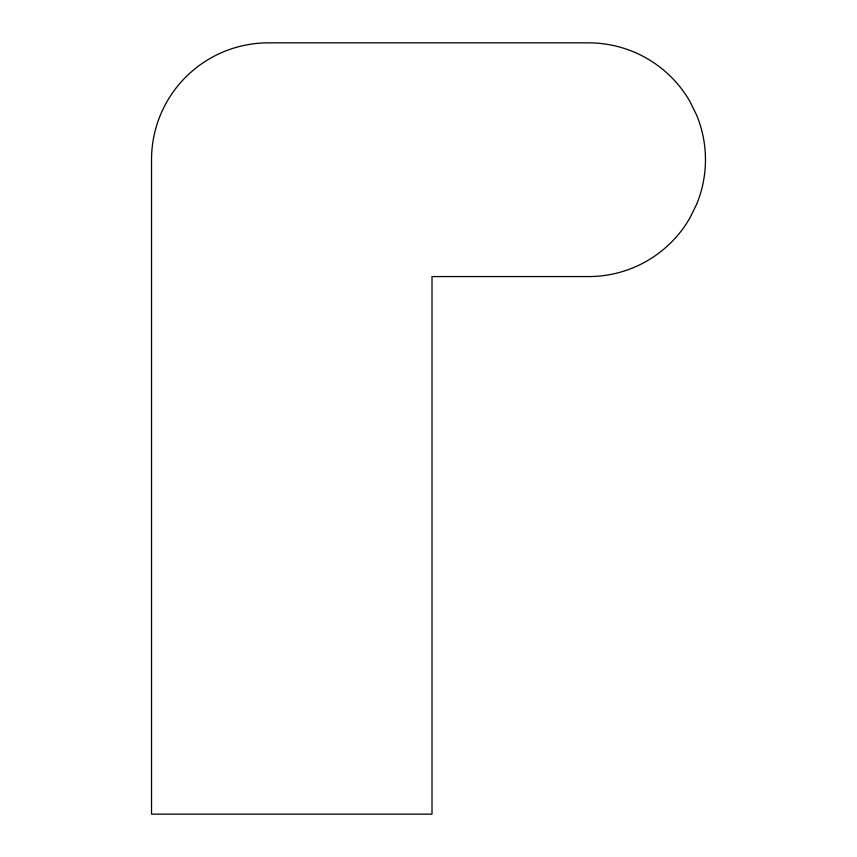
<?xml version="1.0" encoding="UTF-8"?>
<svg xmlns="http://www.w3.org/2000/svg" width="857" height="857" viewBox="0 0 857 857"><rect width="100%" height="100%" fill="white"/><g stroke="black" fill="none" stroke-linecap="round" stroke-linejoin="round"><path stroke-width="1.29" d="M696.57 204.437L689.81 218.149A116.863 116.863 0 0 1 588.598 276.575L432.003 276.575L432.003 814.15L151.528 814.15L151.528 159.713A116.863 116.863 0 0 1 268.402 42.85L588.598 42.85A116.863 116.863 0 0 1 689.81 101.287L696.57 114.988A116.863 116.863 0 0 1 696.57 204.437"/></g></svg>
